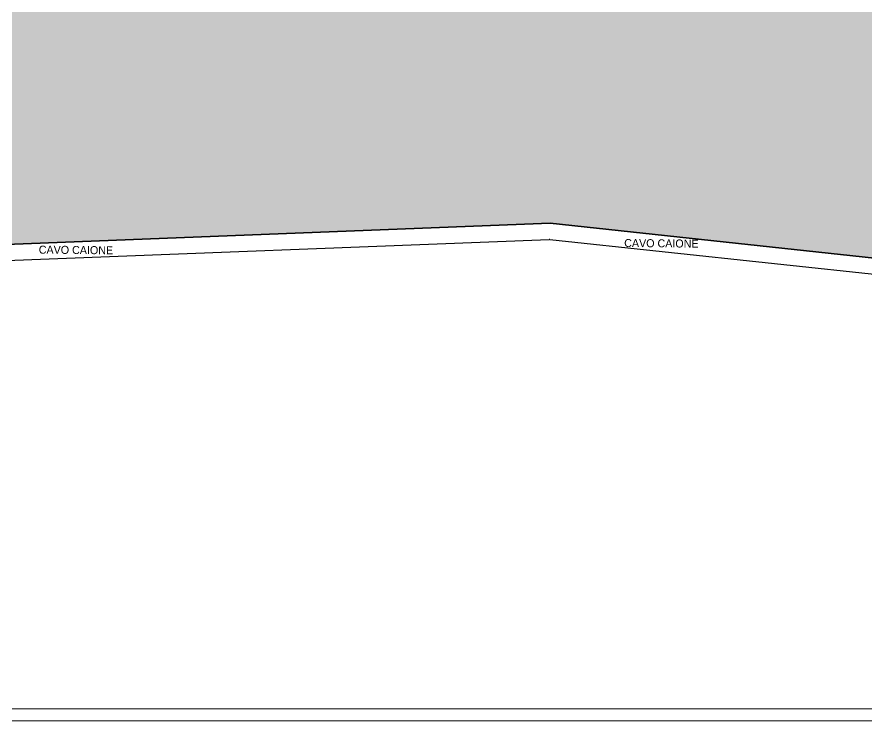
# Model space of a CAD drawing. Extents: x 1590275 to 3180776, y 5018154 to 10036737.
# Drawn here: x 1591259.4 to 1591365.6, y 5018174.6 to 5018262.5 of the extents above; entities that cross this region are included whole.
import ezdxf

# ---------------------------------------------------------------- set-up
doc = ezdxf.new("R2010")
doc.units = 0
doc.header["$LTSCALE"] = 5
doc.header["$MEASUREMENT"] = 0
for name, color, linetype, lineweight in [('Cartiglio', 7, 'Continuous', 15), ('Confine', 1, 'Continuous', 30), ('Quote e scritte', 252, 'Continuous', 15), ('Siepe', 104, 'Continuous', 15), ('Verde', 3, 'Continuous', 15)]:
    doc.layers.add(name, color=color, linetype=linetype, lineweight=lineweight)

msp = doc.modelspace()

# ---------------------------------------------------------------- hatches: boundary and pattern name
at = {"layer": 'Siepe'}
h = msp.add_hatch(dxfattribs=at)
h.set_pattern_fill('AR-CONC', color=256, scale=0.05)
h.set_pattern_definition([(50, (841.24575, -20.26967), (0.3586300913, -0.031376067491), [0.0375, -0.4125]), (355, (841.24575, -20.26967), (-0.069375666807, 0.37609606685), [0.03, -0.33]), (100.45144446, (841.27563, -20.2723), (0.289254423364, 0.344719995484), [0.031870096, -0.350571056]), (46.1842, (841.24575, -20.16967), (0.533620665336, -0.082759640397), [0.05625, -0.61875]), (96.63563549, (841.2902, -20.17657), (0.467330972837, 0.487059300387), [0.047805171, -0.52585688]), (351.18416399, (841.24575, -20.1697), (0.46733097253, 0.487059300135), [0.045, -0.4950000005]), (21, (841.29575, -20.19467), (0.29845352606, -0.201309445333), [0.0375, -0.4125]), (326, (841.29575, -20.19467), (0.12165766596, 0.362575022523), [0.03, -0.33]), (71.45144474, (841.3206, -20.21145), (0.420111188365, 0.161265576403), [0.031870095, -0.350571056]), (37.5, (841.24575, -20.26967), (0.0060799276586, 0.1664469269157), [0, -0.326, 0, -0.335, 0, -0.33125]), (7.5, (841.24575, -20.26967), (0.131534768721, 0.197205855941), [0, -0.191, 0, -0.3185, 0, -0.12625]), (327.5, (841.13425, -20.26967), (0.2669112180862, -0.0112774358672), [0, -0.125, 0, -0.39, 0, -0.5175]), (317.5, (841.08425, -20.26967), (0.291593084671, 0.050052491166), [0, -0.1625, 0, -0.259, 0, -0.3675])])
h.paths.add_polyline_path([(1591325.983, 5018236.782), (1591411.547, 5018227.617), (1591411.547, 5018229.83), (1591326.057, 5018238.986), (1591155.163, 5018232.322), (1591141.335, 5018235.208), (1591140.885, 5018233.055), (1591154.978, 5018230.113)])
at = {"layer": 'Verde', "transparency": 33554457}
h = msp.add_hatch(color=256, dxfattribs=at)
h.dxf.hatch_style = 1
h.paths.add_polyline_path([(1591224.329, 5018309.678), (1591222.67, 5018309.678), (1591222.67, 5018304.852), (1591224.329, 5018304.852)], flags=16)
h.paths.add_polyline_path([(1591291.744, 5018280.024), (1591289.824, 5018280.024), (1591289.824, 5018281.944), (1591291.744, 5018281.944)], flags=16)
h.paths.add_polyline_path([(1591286.444, 5018280.024), (1591284.524, 5018280.024), (1591284.524, 5018281.944), (1591286.444, 5018281.944)], flags=16)
h.paths.add_polyline_path([(1591255.187, 5018248.828), (1591255.187, 5018245.228), (1591249.587, 5018245.228), (1591249.587, 5018248.828)], flags=16)
h.paths.add_polyline_path([(1591254.887, 5018248.528), (1591254.887, 5018245.528), (1591249.887, 5018245.528), (1591249.887, 5018248.528)], flags=0)
h.paths.add_polyline_path([(1591253.32, 5018251.748), (1591253.32, 5018249.828), (1591251.4, 5018249.828), (1591251.4, 5018251.748)], flags=16)
h.paths.add_polyline_path([(1591252.924, 5018247.18), (1591252.281, 5018246.748), (1591252.487, 5018246.078), (1591252.051, 5018246.834), (1591252.65, 5018247.18), (1591252.214, 5018247.935)], flags=0)
h.paths.add_polyline_path([(1591289.985, 5018280.382), (1591291.585, 5018280.385), (1591291.583, 5018281.585), (1591289.983, 5018281.582)], flags=0)
h.paths.add_polyline_path([(1591284.618, 5018280.382), (1591286.352, 5018280.385), (1591286.349, 5018281.585), (1591284.616, 5018281.582)], flags=0)
h.paths.add_polyline_path([(1591251.495, 5018250.186), (1591253.228, 5018250.19), (1591253.226, 5018251.39), (1591251.493, 5018251.386)], flags=0)
edge = h.paths.add_edge_path(flags=16)
edge.add_line((1591223.428, 5018263.27), (1591223.428, 5018264.39))
edge.add_arc((1591223.028, 5018264.39), 0.4, 0, 90)
edge.add_line((1591223.028, 5018264.79), (1591221.908, 5018264.79))
edge.add_arc((1591221.908, 5018264.39), 0.4, 90, 180)
edge.add_line((1591221.508, 5018264.39), (1591221.508, 5018263.27))
edge.add_arc((1591221.908, 5018263.27), 0.4, 180, 270)
edge.add_line((1591221.908, 5018262.87), (1591223.028, 5018262.87))
edge.add_arc((1591223.028, 5018263.27), 0.4, 270, 360.00196)
edge = h.paths.add_edge_path(flags=16)
edge.add_arc((1591220.828, 5018291.57), 0.4, 270, 360, ccw=False)
edge.add_line((1591220.828, 5018291.17), (1591219.708, 5018291.17))
edge.add_arc((1591219.708, 5018291.57), 0.4, 180, 270, ccw=False)
edge.add_line((1591219.308, 5018291.57), (1591219.308, 5018292.69))
edge.add_arc((1591219.708, 5018292.69), 0.4, 90, 180, ccw=False)
edge.add_line((1591219.708, 5018293.09), (1591220.828, 5018293.09))
edge.add_arc((1591220.828, 5018292.69), 0.4, 0, 90, ccw=False)
edge.add_line((1591221.228, 5018292.69), (1591221.228, 5018291.57))
edge = h.paths.add_edge_path()
edge.add_arc((1591212.4, 5018316.953), 8.551, 315.04888, 363.12311)
edge.add_arc((1591221.438, 5018317.444), 0.5, 90, 182.80635, ccw=False)
edge.add_line((1591221.438, 5018317.944), (1591251.584, 5018317.944))
edge.add_arc((1591251.584, 5018312.944), 5, 0, 90, ccw=False)
edge.add_line((1591256.584, 5018312.944), (1591256.584, 5018287.544))
edge.add_arc((1591261.584, 5018287.544), 5, 180, 270)
edge.add_line((1591261.584, 5018282.544), (1591277.184, 5018282.544))
edge.add_line((1591277.184, 5018282.544), (1591277.184, 5018282.944))
edge.add_line((1591277.184, 5018282.944), (1591320.584, 5018282.944))
edge.add_arc((1591320.584, 5018283.944), 1, 270, 360)
edge.add_line((1591321.584, 5018283.944), (1591321.584, 5018292.472))
edge.add_arc((1591322.584, 5018292.472), 1, 90.00121, 180, ccw=False)
edge.add_line((1591322.584, 5018293.472), (1591420.858, 5018293.472))
edge.add_line((1591420.858, 5018293.472), (1591418.735, 5018263.721))
edge.add_line((1591418.735, 5018263.721), (1591411.547, 5018263.721))
edge.add_line((1591411.547, 5018263.721), (1591411.547, 5018229.83))
edge.add_line((1591411.547, 5018229.83), (1591326.057, 5018238.986))
edge.add_line((1591326.057, 5018238.986), (1591155.163, 5018232.322))
edge.add_line((1591155.163, 5018232.322), (1591141.335, 5018235.208))
edge.add_line((1591141.335, 5018235.208), (1591140.885, 5018233.055))
edge.add_line((1591140.885, 5018233.055), (1591120.444, 5018237.321))
edge.add_line((1591120.444, 5018237.321), (1591120.458, 5018237.476))
edge.add_line((1591120.458, 5018237.476), (1591161.914, 5018247.711))
edge.add_arc((1591161.962, 5018247.517), 0.2, 0, 103.86902, ccw=False)
edge.add_line((1591162.162, 5018247.517), (1591162.162, 5018246.597))
edge.add_line((1591162.162, 5018246.597), (1591168.962, 5018246.597))
edge.add_arc((1591168.962, 5018247.097), 0.5, 270, 360)
edge.add_line((1591169.462, 5018247.097), (1591169.462, 5018248.247))
edge.add_arc((1591169.962, 5018248.247), 0.5, 90, 180, ccw=False)
edge.add_line((1591169.962, 5018248.747), (1591172.762, 5018248.747))
edge.add_arc((1591172.762, 5018249.247), 0.5, 270, 360)
edge.add_line((1591173.262, 5018249.247), (1591173.262, 5018252.33))
edge.add_arc((1591173.762, 5018252.33), 0.5, 90, 180, ccw=False)
edge.add_line((1591173.762, 5018252.83), (1591220.008, 5018252.83))
edge.add_arc((1591220.008, 5018253.33), 0.5, 270, 360)
edge.add_line((1591220.508, 5018253.33), (1591220.508, 5018274.503))
edge.add_arc((1591219.508, 5018274.503), 1, 0, 36.25384)
edge.add_line((1591220.314, 5018275.094), (1591218.501, 5018277.566))
edge.add_arc((1591219.209, 5018278.125), 0.901, 182.06333, 218.31717, ccw=False)
edge.add_line((1591218.308, 5018278.092), (1591218.308, 5018310.561))
edge.add_arc((1591218.808, 5018310.561), 0.5, 135.36565, 180, ccw=False)
h.paths.add_polyline_path([(1591224.314, 5018304.72), (1591224.358, 5018309.719), (1591222.858, 5018309.733), (1591222.814, 5018304.733)], flags=24)

# ---------------------------------------------------------------- linework, layer by layer
at = {"layer": 'Cartiglio', "linetype": 'Continuous'}
for points in [[(1591117.847, 5018174.621), (1591474.547, 5018174.621), (1591474.547, 5018426.921), (1591117.847, 5018426.921)], [(1591119.347, 5018176.121), (1591473.047, 5018176.121), (1591473.047, 5018425.421), (1591119.347, 5018425.421)]]:
    msp.add_lwpolyline(points, close=True, dxfattribs=at)
at = {"layer": 'Confine'}
for p, q in [((1591325.983, 5018236.782), (1591154.978, 5018230.113)), ((1591154.978, 5018230.113), (1591325.983, 5018236.782)), ((1591411.547, 5018227.617), (1591325.983, 5018236.782)), ((1591325.983, 5018236.782), (1591411.547, 5018227.617))]:
    msp.add_line(p, q, dxfattribs=at)
at = {"layer": 'Confine', "color": 5}
for p, q in [((1591154.872, 5018228.108), (1591325.878, 5018234.776)), ((1591325.951, 5018234.774), (1591411.547, 5018225.606))]:
    msp.add_line(p, q, dxfattribs=at)
msp.add_arc((1591325.898, 5018234.276), 0.5, 83.88643, 92.23309, dxfattribs=at)

# ---------------------------------------------------------------- texts
at = {"layer": 'Quote e scritte', "color": 252, "char_height": 1, "width": 68.80681, "attachment_point": 3, "rotation": 359.48672}
for insert in [(1591344.533, 5018234.737), (1591271.388, 5018233.906)]:
    msp.add_mtext('CAVO CAIONE', dxfattribs=dict(at, insert=insert))

doc.saveas('drawing.dxf')
